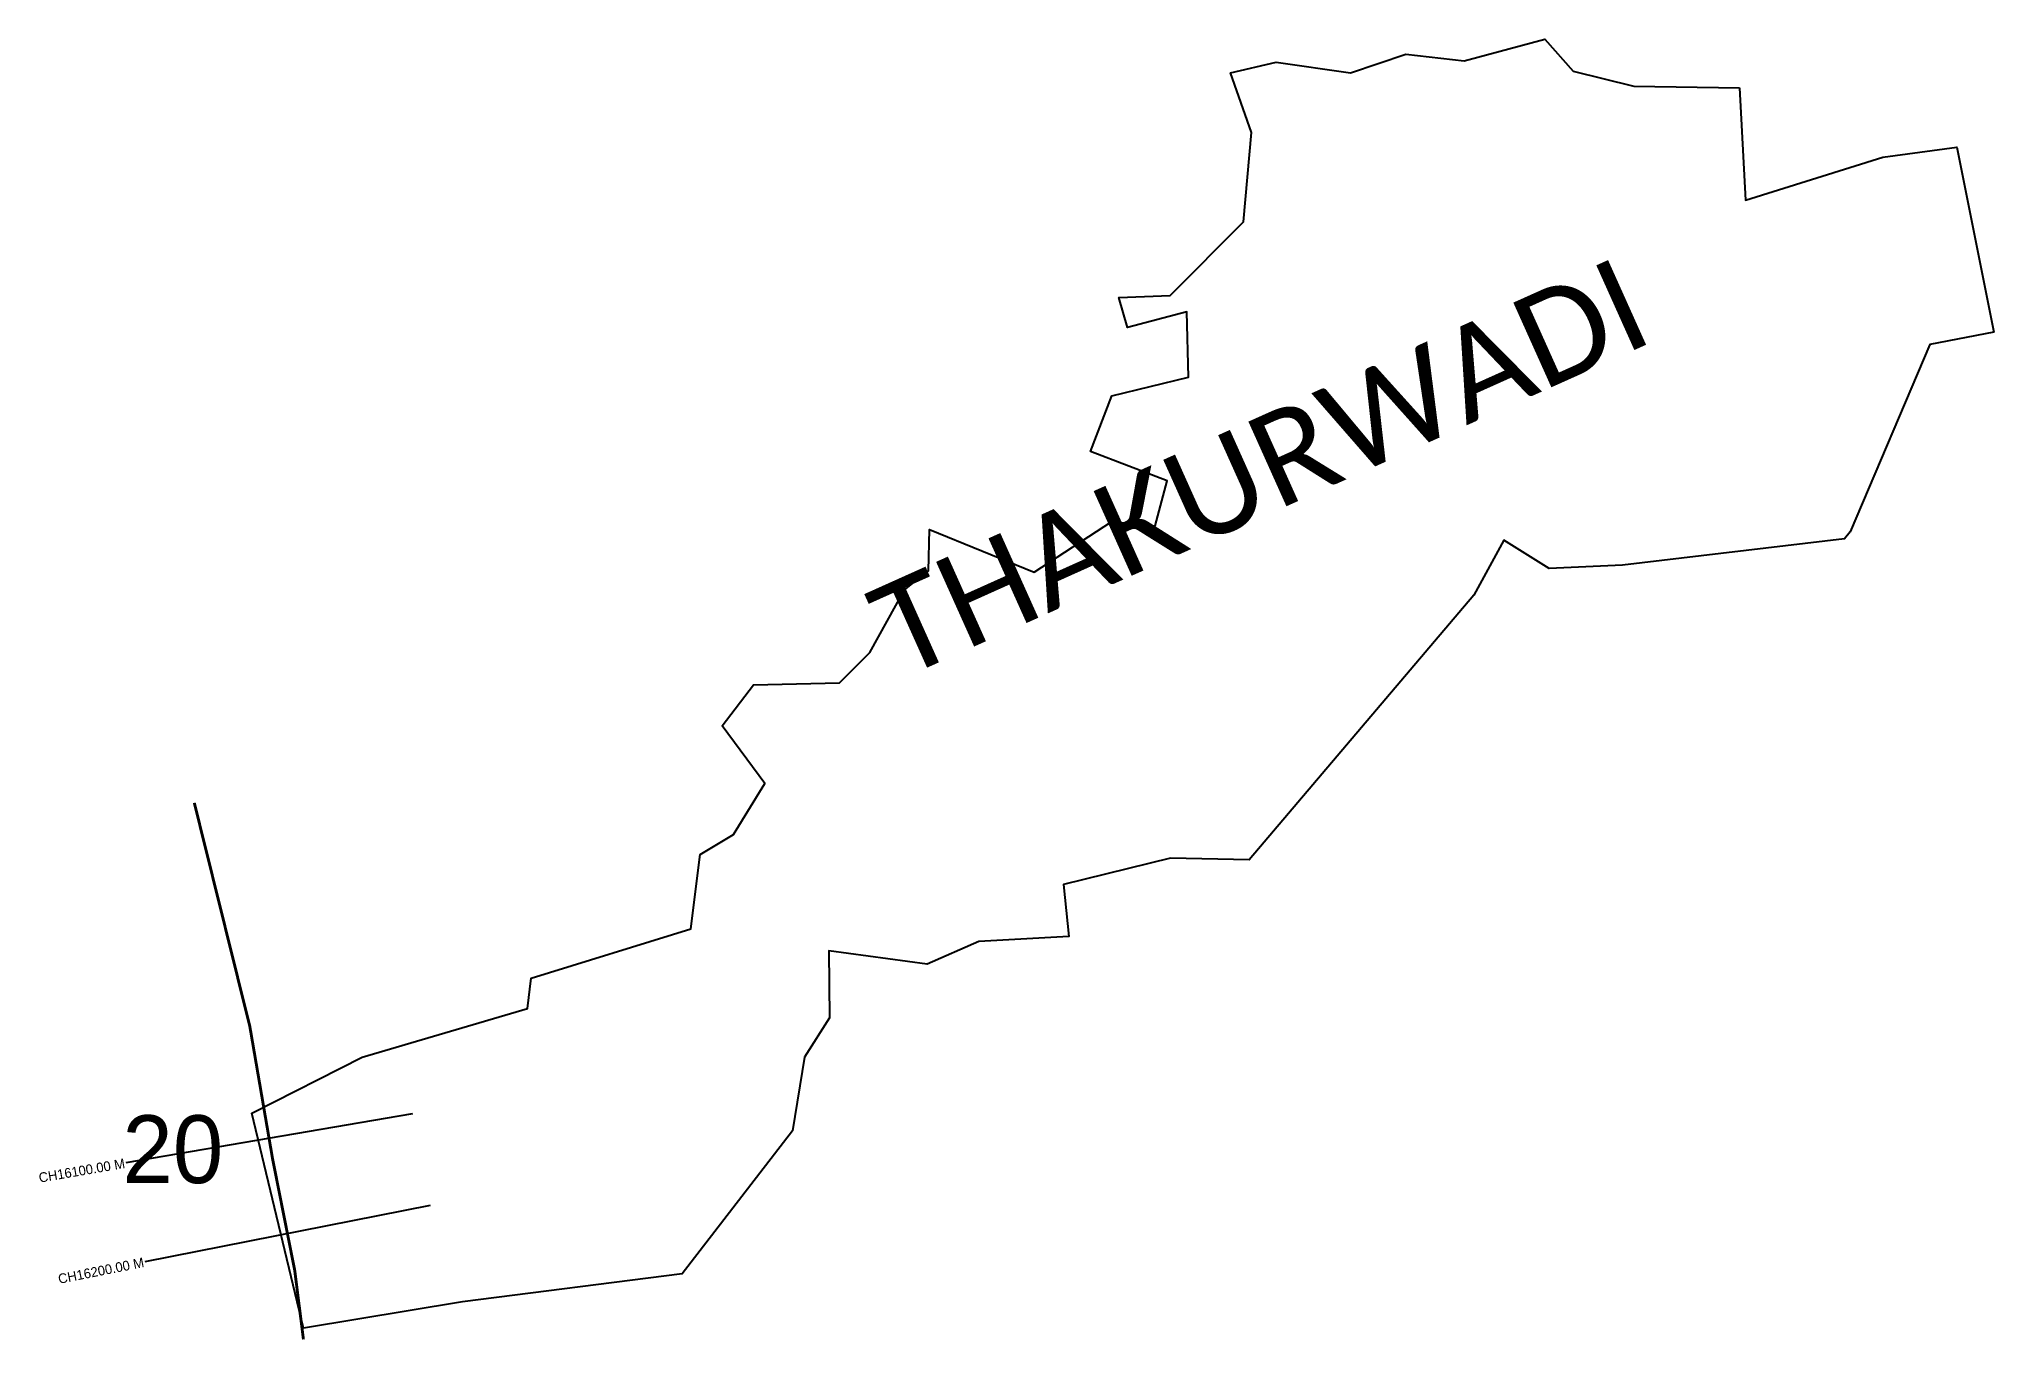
# Model space of a CAD drawing. Header units: metres. Extents: x 261255 to 263272, y 2213670 to 2215012.
import ezdxf
from ezdxf.enums import TextEntityAlignment as Align

# ---------------------------------------------------------------- set-up
doc = ezdxf.new("R2010")
doc.units = ezdxf.units.M
for name, color, linetype in [('CS', 134, 'Continuous'), ('CSMark', 6, 'Continuous'), ('NATURALLY PROTECTED', 3, 'Continuous'), ('village', 3, 'Continuous'), ('VILLAGE NAME', 250, 'Continuous')]:
    doc.layers.add(name, color=color, linetype=linetype)

msp = doc.modelspace()

# ---------------------------------------------------------------- linework, layer by layer
at = {"color": 6}
msp.add_lwpolyline([(262900.1, 2214963.9), (263009.1, 2214962.2)], dxfattribs=at)
at = {"layer": 'CS'}
for p, q in [((261640.1, 2213903.7), (261344.4, 2213853.1)), ((261658.3, 2213809.4), (261364, 2213751))]:
    msp.add_line(p, q, dxfattribs=at)
at = {"layer": 'NATURALLY PROTECTED', "const_width": 3, "flags": 128}
msp.add_lwpolyline([(261415.1, 2214224.6), (261472.4, 2213993.9), (261495.9, 2213857.2), (261518.7, 2213742.4), (261527.7, 2213671.1)], dxfattribs=at)
at = {"layer": 'village', "color": 6}
for points in [[(263271.6, 2214710.2, 0), (263205.5, 2214697.3, 0), (263123.2, 2214504, 0), (263117.6, 2214496.8, 0), (262888.3, 2214469.8, 0), (262812.9, 2214466.3, 0), (262765.9, 2214495.7, 0), (262735, 2214438.7, 0), (262503.3, 2214165.9, 0), (262422.2, 2214167.7, 0), (262311.7, 2214140.2, 0), (262317.3, 2214086.9, 0), (262224.4, 2214081.7, 0), (262171.1, 2214058.3, 0), (262069.6, 2214071.8, 0), (262070.3, 2214002.8, 0), (262044.7, 2213962.3, 0), (262032.1, 2213886.3, 0), (261918.4, 2213738.6, 0), (261691.7, 2213709.8, 0), (261527.7, 2213682.8, 0), (261474.4, 2213904.5, 0), (261588.3, 2213962.2, 0), (261758.7, 2214012.3, 0), (261762.6, 2214043.8, 0), (261927.3, 2214094.5, 0), (261937, 2214171.3, 0), (261971.5, 2214192, 0), (262003.8, 2214244.4, 0), (261959.8, 2214303.9, 0), (261992, 2214346.3, 0), (262080.8, 2214348.5, 0), (262112.1, 2214379.8, 0), (262147.8, 2214444.2, 0), (262172.5, 2214463.8, 0), (262173.4, 2214506.7, 0), (262281.6, 2214462.7, 0), (262361.7, 2214514.7, 0), (262406.5, 2214510.2, 0), (262418.6, 2214556.8, 0), (262339.6, 2214586.9, 0), (262361.7, 2214644.4, 0), (262440.7, 2214663.8, 0), (262439.1, 2214731.1, 0), (262377.8, 2214714.8, 0), (262369, 2214745.9, 0), (262421.9, 2214747.8, 0), (262497.4, 2214823.9, 0), (262505.8, 2214916.2, 0), (262484.2, 2214977.6, 0), (262531, 2214988.6, 0), (262607.8, 2214977.7, 0), (262664.9, 2214996.9, 0), (262725.2, 2214990, 0), (262808.4, 2215012.4, 0), (262837.4, 2214979.3, 0), (262900.1, 2214963.9, 0)], [(263009.1, 2214962.2, 0), (263015.3, 2214846.3, 0), (263157.1, 2214890.8, 0), (263233.4, 2214901, 0), (263271.6, 2214710.2, 0)]]:
    msp.add_polyline3d(points, dxfattribs=at)

# ---------------------------------------------------------------- texts
at = {"insert": (261340.9, 2213902.3), "char_height": 70, "attachment_point": 1}
msp.add_mtext_dynamic_manual_height_columns('20', width=95.172, gutter_width=1, heights=[0], dxfattribs=at)
at = {"layer": 'CSMark'}
for s, rotation, p in [('CH16100.00 M', 9.7266, (261343.4, 2213852.9)), ('CH16200.00 M', 11.2315, (261363, 2213750.8))]:
    msp.add_text(s, height=10, rotation=rotation, dxfattribs=at).set_placement(p, align=Align.MIDDLE_RIGHT)
at = {"layer": 'VILLAGE NAME', "insert": (262104.7, 2214439.2), "char_height": 95.761, "attachment_point": 1, "rotation": 24.1847}
msp.add_mtext_dynamic_manual_height_columns('{\\fCalibri|b0|i0|c0|p34;THAKURWADI}', width=80.757, gutter_width=478.8, heights=[0], dxfattribs=at)

doc.saveas('drawing.dxf')
